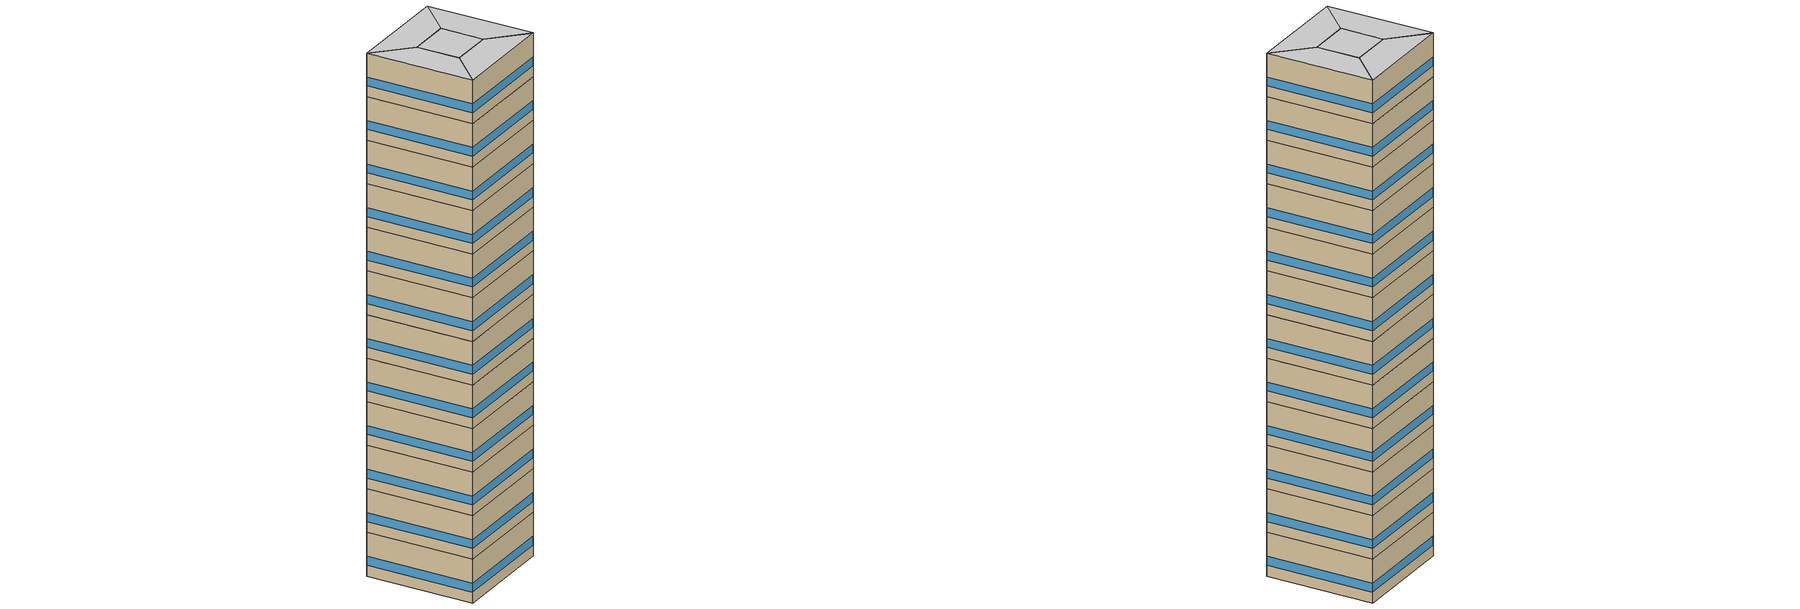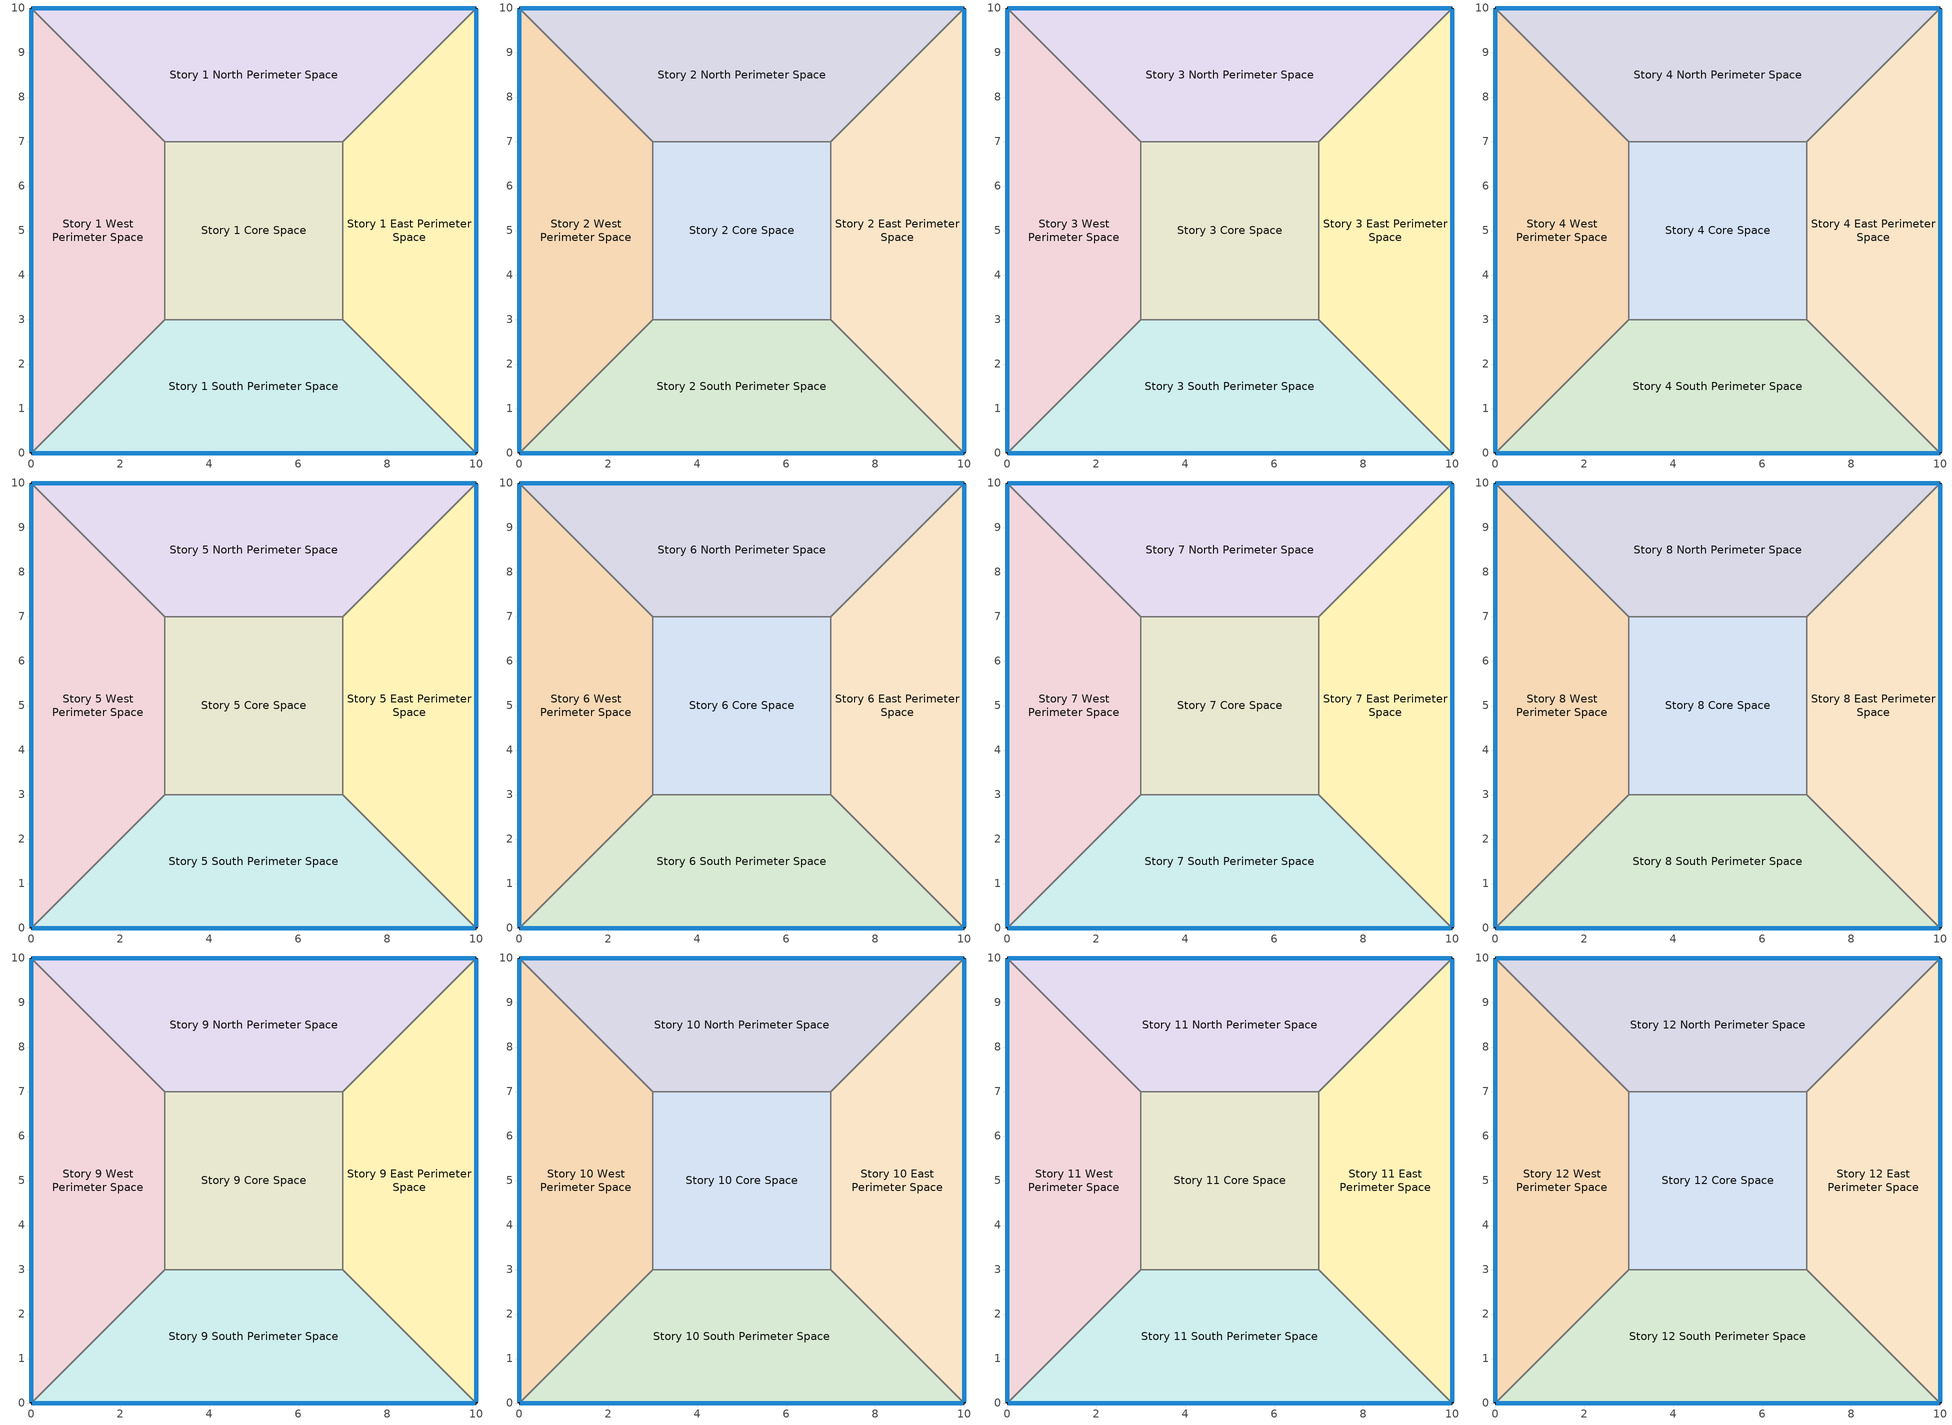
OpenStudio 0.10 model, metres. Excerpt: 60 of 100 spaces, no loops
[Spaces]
Story 1 West Perimeter Space
 floor ground: 0,0 0,10 3,7 3,3 z0
 wall outside: 0,10 0,0 z0:4
 wall to Story 1 North Perimeter Space: 3,7 0,10 z0:4
 wall to Story 1 Core Space: 3,3 3,7 z0:4
 wall to Story 1 South Perimeter Space: 0,0 3,3 z0:4
 window: 0,9.97 0,0.03 z1:1.8
Story 1 North Perimeter Space
 floor ground: 0,10 10,10 7,7 3,7 z0
 wall outside: 10,10 0,10 z0:4
 wall to Story 1 East Perimeter Space: 7,7 10,10 z0:4
 wall to Story 1 Core Space: 3,7 7,7 z0:4
 window: 9.97,10 0.03,10 z1:1.8
Story 1 East Perimeter Space
 floor ground: 10,10 10,0 7,3 7,7 z0
 wall outside: 10,0 10,10 z0:4
 wall to Story 1 South Perimeter Space: 7,3 10,0 z0:4
 wall to Story 1 Core Space: 7,7 7,3 z0:4
 window: 10,0.03 10,9.97 z1:1.8
Story 1 South Perimeter Space
 floor ground: 10,0 0,0 3,3 7,3 z0
 wall outside: 0,0 10,0 z0:4
 wall to Story 1 Core Space: 7,3 3,3 z0:4
 window: 0.03,0 9.97,0 z1:1.8
Story 1 Core Space
 floor ground: 3,3 3,7 7,7 7,3 z0
Story 2 West Perimeter Space
 floor to Story 1 West Perimeter Space: 0,0 0,10 3,7 3,3 z4
 wall outside: 0,10 0,0 z4:8
 wall to Story 2 North Perimeter Space: 3,7 0,10 z4:8
 wall to Story 2 Core Space: 3,3 3,7 z4:8
 wall to Story 2 South Perimeter Space: 0,0 3,3 z4:8
 window: 0,9.97 0,0.03 z5:5.8
Story 2 North Perimeter Space
 floor to Story 1 North Perimeter Space: 0,10 10,10 7,7 3,7 z4
 wall outside: 10,10 0,10 z4:8
 wall to Story 2 East Perimeter Space: 7,7 10,10 z4:8
 wall to Story 2 Core Space: 3,7 7,7 z4:8
 window: 9.97,10 0.03,10 z5:5.8
Story 2 East Perimeter Space
 floor to Story 1 East Perimeter Space: 10,10 10,0 7,3 7,7 z4
 wall outside: 10,0 10,10 z4:8
 wall to Story 2 South Perimeter Space: 7,3 10,0 z4:8
 wall to Story 2 Core Space: 7,7 7,3 z4:8
 window: 10,0.03 10,9.97 z5:5.8
Story 2 South Perimeter Space
 floor to Story 1 South Perimeter Space: 10,0 0,0 3,3 7,3 z4
 wall outside: 0,0 10,0 z4:8
 wall to Story 2 Core Space: 7,3 3,3 z4:8
 window: 0.03,0 9.97,0 z5:5.8
Story 2 Core Space
 floor to Story 1 Core Space: 3,3 3,7 7,7 7,3 z4
Story 3 West Perimeter Space
 floor to Story 2 West Perimeter Space: 0,0 0,10 3,7 3,3 z8
 wall outside: 0,10 0,0 z8:12
 wall to Story 3 North Perimeter Space: 3,7 0,10 z8:12
 wall to Story 3 Core Space: 3,3 3,7 z8:12
 wall to Story 3 South Perimeter Space: 0,0 3,3 z8:12
 window: 0,9.97 0,0.03 z9:9.8
Story 3 North Perimeter Space
 floor to Story 2 North Perimeter Space: 0,10 10,10 7,7 3,7 z8
 wall outside: 10,10 0,10 z8:12
 wall to Story 3 East Perimeter Space: 7,7 10,10 z8:12
 wall to Story 3 Core Space: 3,7 7,7 z8:12
 window: 9.97,10 0.03,10 z9:9.8
Story 3 East Perimeter Space
 floor to Story 2 East Perimeter Space: 10,10 10,0 7,3 7,7 z8
 wall outside: 10,0 10,10 z8:12
 wall to Story 3 South Perimeter Space: 7,3 10,0 z8:12
 wall to Story 3 Core Space: 7,7 7,3 z8:12
 window: 10,0.03 10,9.97 z9:9.8
Story 3 South Perimeter Space
 floor to Story 2 South Perimeter Space: 10,0 0,0 3,3 7,3 z8
 wall outside: 0,0 10,0 z8:12
 wall to Story 3 Core Space: 7,3 3,3 z8:12
 window: 0.03,0 9.97,0 z9:9.8
Story 3 Core Space
 floor to Story 2 Core Space: 3,3 3,7 7,7 7,3 z8
Story 4 West Perimeter Space
 floor to Story 3 West Perimeter Space: 0,0 0,10 3,7 3,3 z12
 wall outside: 0,10 0,0 z12:16
 wall to Story 4 North Perimeter Space: 3,7 0,10 z12:16
 wall to Story 4 Core Space: 3,3 3,7 z12:16
 wall to Story 4 South Perimeter Space: 0,0 3,3 z12:16
 window: 0,9.97 0,0.03 z13:13.8
Story 4 North Perimeter Space
 floor to Story 3 North Perimeter Space: 0,10 10,10 7,7 3,7 z12
 wall outside: 10,10 0,10 z12:16
 wall to Story 4 East Perimeter Space: 7,7 10,10 z12:16
 wall to Story 4 Core Space: 3,7 7,7 z12:16
 window: 9.97,10 0.03,10 z13:13.8
Story 4 East Perimeter Space
 floor to Story 3 East Perimeter Space: 10,10 10,0 7,3 7,7 z12
 wall outside: 10,0 10,10 z12:16
 wall to Story 4 South Perimeter Space: 7,3 10,0 z12:16
 wall to Story 4 Core Space: 7,7 7,3 z12:16
 window: 10,0.03 10,9.97 z13:13.8
Story 4 South Perimeter Space
 floor to Story 3 South Perimeter Space: 10,0 0,0 3,3 7,3 z12
 wall outside: 0,0 10,0 z12:16
 wall to Story 4 Core Space: 7,3 3,3 z12:16
 window: 0.03,0 9.97,0 z13:13.8
Story 4 Core Space
 floor to Story 3 Core Space: 3,3 3,7 7,7 7,3 z12
Story 5 West Perimeter Space
 floor to Story 4 West Perimeter Space: 0,0 0,10 3,7 3,3 z16
 wall outside: 0,10 0,0 z16:20
 wall to Story 5 North Perimeter Space: 3,7 0,10 z16:20
 wall to Story 5 Core Space: 3,3 3,7 z16:20
 wall to Story 5 South Perimeter Space: 0,0 3,3 z16:20
 window: 0,9.97 0,0.03 z17:17.8
Story 5 North Perimeter Space
 floor to Story 4 North Perimeter Space: 0,10 10,10 7,7 3,7 z16
 wall outside: 10,10 0,10 z16:20
 wall to Story 5 East Perimeter Space: 7,7 10,10 z16:20
 wall to Story 5 Core Space: 3,7 7,7 z16:20
 window: 9.97,10 0.03,10 z17:17.8
Story 5 East Perimeter Space
 floor to Story 4 East Perimeter Space: 10,10 10,0 7,3 7,7 z16
 wall outside: 10,0 10,10 z16:20
 wall to Story 5 South Perimeter Space: 7,3 10,0 z16:20
 wall to Story 5 Core Space: 7,7 7,3 z16:20
 window: 10,0.03 10,9.97 z17:17.8
Story 5 South Perimeter Space
 floor to Story 4 South Perimeter Space: 10,0 0,0 3,3 7,3 z16
 wall outside: 0,0 10,0 z16:20
 wall to Story 5 Core Space: 7,3 3,3 z16:20
 window: 0.03,0 9.97,0 z17:17.8
Story 5 Core Space
 floor to Story 4 Core Space: 3,3 3,7 7,7 7,3 z16
Story 6 West Perimeter Space
 floor to Story 5 West Perimeter Space: 0,0 0,10 3,7 3,3 z20
 wall outside: 0,10 0,0 z20:24
 wall to Story 6 North Perimeter Space: 3,7 0,10 z20:24
 wall to Story 6 Core Space: 3,3 3,7 z20:24
 wall to Story 6 South Perimeter Space: 0,0 3,3 z20:24
 window: 0,9.97 0,0.03 z21:21.8
Story 6 North Perimeter Space
 floor to Story 5 North Perimeter Space: 0,10 10,10 7,7 3,7 z20
 wall outside: 10,10 0,10 z20:24
 wall to Story 6 East Perimeter Space: 7,7 10,10 z20:24
 wall to Story 6 Core Space: 3,7 7,7 z20:24
 window: 9.97,10 0.03,10 z21:21.8
Story 6 East Perimeter Space
 floor to Story 5 East Perimeter Space: 10,10 10,0 7,3 7,7 z20
 wall outside: 10,0 10,10 z20:24
 wall to Story 6 South Perimeter Space: 7,3 10,0 z20:24
 wall to Story 6 Core Space: 7,7 7,3 z20:24
 window: 10,0.03 10,9.97 z21:21.8
Story 6 South Perimeter Space
 floor to Story 5 South Perimeter Space: 10,0 0,0 3,3 7,3 z20
 wall outside: 0,0 10,0 z20:24
 wall to Story 6 Core Space: 7,3 3,3 z20:24
 window: 0.03,0 9.97,0 z21:21.8
Story 6 Core Space
 floor to Story 5 Core Space: 3,3 3,7 7,7 7,3 z20
Story 7 West Perimeter Space
 floor to Story 6 West Perimeter Space: 0,0 0,10 3,7 3,3 z24
 wall outside: 0,10 0,0 z24:28
 wall to Story 7 North Perimeter Space: 3,7 0,10 z24:28
 wall to Story 7 Core Space: 3,3 3,7 z24:28
 wall to Story 7 South Perimeter Space: 0,0 3,3 z24:28
 window: 0,9.97 0,0.03 z25:25.8
Story 7 North Perimeter Space
 floor to Story 6 North Perimeter Space: 0,10 10,10 7,7 3,7 z24
 wall outside: 10,10 0,10 z24:28
 wall to Story 7 East Perimeter Space: 7,7 10,10 z24:28
 wall to Story 7 Core Space: 3,7 7,7 z24:28
 window: 9.97,10 0.03,10 z25:25.8
Story 7 East Perimeter Space
 floor to Story 6 East Perimeter Space: 10,10 10,0 7,3 7,7 z24
 wall outside: 10,0 10,10 z24:28
 wall to Story 7 South Perimeter Space: 7,3 10,0 z24:28
 wall to Story 7 Core Space: 7,7 7,3 z24:28
 window: 10,0.03 10,9.97 z25:25.8
Story 7 South Perimeter Space
 floor to Story 6 South Perimeter Space: 10,0 0,0 3,3 7,3 z24
 wall outside: 0,0 10,0 z24:28
 wall to Story 7 Core Space: 7,3 3,3 z24:28
 window: 0.03,0 9.97,0 z25:25.8
Story 7 Core Space
 floor to Story 6 Core Space: 3,3 3,7 7,7 7,3 z24
Story 8 West Perimeter Space
 floor to Story 7 West Perimeter Space: 0,0 0,10 3,7 3,3 z28
 wall outside: 0,10 0,0 z28:32
 wall to Story 8 North Perimeter Space: 3,7 0,10 z28:32
 wall to Story 8 Core Space: 3,3 3,7 z28:32
 wall to Story 8 South Perimeter Space: 0,0 3,3 z28:32
 window: 0,9.97 0,0.03 z29:29.8
Story 8 North Perimeter Space
 floor to Story 7 North Perimeter Space: 0,10 10,10 7,7 3,7 z28
 wall outside: 10,10 0,10 z28:32
 wall to Story 8 East Perimeter Space: 7,7 10,10 z28:32
 wall to Story 8 Core Space: 3,7 7,7 z28:32
 window: 9.97,10 0.03,10 z29:29.8
Story 8 East Perimeter Space
 floor to Story 7 East Perimeter Space: 10,10 10,0 7,3 7,7 z28
 wall outside: 10,0 10,10 z28:32
 wall to Story 8 South Perimeter Space: 7,3 10,0 z28:32
 wall to Story 8 Core Space: 7,7 7,3 z28:32
 window: 10,0.03 10,9.97 z29:29.8
Story 8 South Perimeter Space
 floor to Story 7 South Perimeter Space: 10,0 0,0 3,3 7,3 z28
 wall outside: 0,0 10,0 z28:32
 wall to Story 8 Core Space: 7,3 3,3 z28:32
 window: 0.03,0 9.97,0 z29:29.8
Story 8 Core Space
 floor to Story 7 Core Space: 3,3 3,7 7,7 7,3 z28
Story 9 West Perimeter Space
 floor to Story 8 West Perimeter Space: 0,0 0,10 3,7 3,3 z32
 wall outside: 0,10 0,0 z32:36
 wall to Story 9 North Perimeter Space: 3,7 0,10 z32:36
 wall to Story 9 Core Space: 3,3 3,7 z32:36
 wall to Story 9 South Perimeter Space: 0,0 3,3 z32:36
 window: 0,9.97 0,0.03 z33:33.8
Story 9 North Perimeter Space
 floor to Story 8 North Perimeter Space: 0,10 10,10 7,7 3,7 z32
 wall outside: 10,10 0,10 z32:36
 wall to Story 9 East Perimeter Space: 7,7 10,10 z32:36
 wall to Story 9 Core Space: 3,7 7,7 z32:36
 window: 9.97,10 0.03,10 z33:33.8
Story 9 East Perimeter Space
 floor to Story 8 East Perimeter Space: 10,10 10,0 7,3 7,7 z32
 wall outside: 10,0 10,10 z32:36
 wall to Story 9 South Perimeter Space: 7,3 10,0 z32:36
 wall to Story 9 Core Space: 7,7 7,3 z32:36
 window: 10,0.03 10,9.97 z33:33.8
Story 9 South Perimeter Space
 floor to Story 8 South Perimeter Space: 10,0 0,0 3,3 7,3 z32
 wall outside: 0,0 10,0 z32:36
 wall to Story 9 Core Space: 7,3 3,3 z32:36
 window: 0.03,0 9.97,0 z33:33.8
Story 9 Core Space
 floor to Story 8 Core Space: 3,3 3,7 7,7 7,3 z32
Story 10 West Perimeter Space
 floor to Story 9 West Perimeter Space: 0,0 0,10 3,7 3,3 z36
 wall outside: 0,10 0,0 z36:40
 wall to Story 10 North Perimeter Space: 3,7 0,10 z36:40
 wall to Story 10 Core Space: 3,3 3,7 z36:40
 wall to Story 10 South Perimeter Space: 0,0 3,3 z36:40
 window: 0,9.97 0,0.03 z37:37.8
Story 10 North Perimeter Space
 floor to Story 9 North Perimeter Space: 0,10 10,10 7,7 3,7 z36
 wall outside: 10,10 0,10 z36:40
 wall to Story 10 East Perimeter Space: 7,7 10,10 z36:40
 wall to Story 10 Core Space: 3,7 7,7 z36:40
 window: 9.97,10 0.03,10 z37:37.8
Story 10 East Perimeter Space
 floor to Story 9 East Perimeter Space: 10,10 10,0 7,3 7,7 z36
 wall outside: 10,0 10,10 z36:40
 wall to Story 10 South Perimeter Space: 7,3 10,0 z36:40
 wall to Story 10 Core Space: 7,7 7,3 z36:40
 window: 10,0.03 10,9.97 z37:37.8
Story 10 South Perimeter Space
 floor to Story 9 South Perimeter Space: 10,0 0,0 3,3 7,3 z36
 wall outside: 0,0 10,0 z36:40
 wall to Story 10 Core Space: 7,3 3,3 z36:40
 window: 0.03,0 9.97,0 z37:37.8
Story 10 Core Space
 floor to Story 9 Core Space: 3,3 3,7 7,7 7,3 z36
Story 11 West Perimeter Space
 floor to Story 10 West Perimeter Space: 0,0 0,10 3,7 3,3 z40
 wall outside: 0,10 0,0 z40:44
 wall to Story 11 North Perimeter Space: 3,7 0,10 z40:44
 wall to Story 11 Core Space: 3,3 3,7 z40:44
 wall to Story 11 South Perimeter Space: 0,0 3,3 z40:44
 window: 0,9.97 0,0.03 z41:41.8
Story 11 North Perimeter Space
 floor to Story 10 North Perimeter Space: 0,10 10,10 7,7 3,7 z40
 wall outside: 10,10 0,10 z40:44
 wall to Story 11 East Perimeter Space: 7,7 10,10 z40:44
 wall to Story 11 Core Space: 3,7 7,7 z40:44
 window: 9.97,10 0.03,10 z41:41.8
Story 11 East Perimeter Space
 floor to Story 10 East Perimeter Space: 10,10 10,0 7,3 7,7 z40
 wall outside: 10,0 10,10 z40:44
 wall to Story 11 South Perimeter Space: 7,3 10,0 z40:44
 wall to Story 11 Core Space: 7,7 7,3 z40:44
 window: 10,0.03 10,9.97 z41:41.8
Story 11 South Perimeter Space
 floor to Story 10 South Perimeter Space: 10,0 0,0 3,3 7,3 z40
 wall outside: 0,0 10,0 z40:44
 wall to Story 11 Core Space: 7,3 3,3 z40:44
 window: 0.03,0 9.97,0 z41:41.8
Story 11 Core Space
 floor to Story 10 Core Space: 3,3 3,7 7,7 7,3 z40
Story 12 West Perimeter Space
 floor to Story 11 West Perimeter Space: 0,0 0,10 3,7 3,3 z44
 wall outside: 0,10 0,0 z44:48
 wall to Story 12 North Perimeter Space: 3,7 0,10 z44:48
 wall to Story 12 Core Space: 3,3 3,7 z44:48
 wall to Story 12 South Perimeter Space: 0,0 3,3 z44:48
 window: 0,9.97 0,0.03 z45:45.8
 ceiling to Story 13 West Perimeter Space: 3,3 3,7 0,10 0,0 z48
Story 12 North Perimeter Space
 floor to Story 11 North Perimeter Space: 0,10 10,10 7,7 3,7 z44
 wall outside: 10,10 0,10 z44:48
 wall to Story 12 East Perimeter Space: 7,7 10,10 z44:48
 wall to Story 12 Core Space: 3,7 7,7 z44:48
 window: 9.97,10 0.03,10 z45:45.8
 ceiling to Story 13 North Perimeter Space: 3,7 7,7 10,10 0,10 z48
Story 12 East Perimeter Space
 floor to Story 11 East Perimeter Space: 10,10 10,0 7,3 7,7 z44
 wall outside: 10,0 10,10 z44:48
 wall to Story 12 South Perimeter Space: 7,3 10,0 z44:48
 wall to Story 12 Core Space: 7,7 7,3 z44:48
 window: 10,0.03 10,9.97 z45:45.8
 ceiling to Story 13 East Perimeter Space: 7,7 7,3 10,0 10,10 z48
Story 12 South Perimeter Space
 floor to Story 11 South Perimeter Space: 10,0 0,0 3,3 7,3 z44
 wall outside: 0,0 10,0 z44:48
 wall to Story 12 Core Space: 7,3 3,3 z44:48
 window: 0.03,0 9.97,0 z45:45.8
 ceiling to Story 13 South Perimeter Space: 7,3 3,3 0,0 10,0 z48
Story 12 Core Space
 floor to Story 11 Core Space: 3,3 3,7 7,7 7,3 z44
 ceiling to Story 13 Core Space: 7,3 7,7 3,7 3,3 z48
[Building]
OS:Building 1: Space Type=ASHRAE_90.1-2004 ClimateZone 1-8 MediumOffice WholeBuilding; Default Construction Set=ASHRAE_189.1-2009_ClimateZone 4-5 (mdoff)_ConstSet
[SizingPeriod:DesignDay] Barometric Pressure {Pa}=101301; Sky Clearness=0; Rain Indicator=0; Snow Indicator=0; Day of Month=21; Daylight Saving Time Indicator=0; Dry-Bulb Temperature Range Modifier Type=DefaultMultipliers
Name | Maximum Dry-Bulb Temperature {C} | Daily Dry-Bulb Temperature Range {deltaC} | Humidity Indicating Conditions at Maximum Dry-Bulb {BasedOnField A3} | Wind Speed {m/s} | Wind Direction {deg} | Month | Day Type | Humidity Indicating Type | Solar Model Indicator | ASHRAE Taub | ASHRAE Taud
Philadelphia International Ap Ann Clg .4% Condns DB=>MWB | 34 | 9.4 | 24.1 | 5 | 240 | 7 | SummerDesignDay | Wetbulb | ASHRAETau | 0.55 | 1.776
Philadelphia International Ap Ann Clg 1% Condns Enth=>MDB | 30 | 9.4 | 75800 | 5 | 240 | 7 | SummerDesignDay | Enthalpy | ASHRAETau | 0.55 | 1.776
Philadelphia International Ap Ann Clg 1% Condns DP=>MDB | 27.4 | 9.4 | 23.5 | 5 | 240 | 7 | SummerDesignDay | Dewpoint | ASHRAETau | 0.55 | 1.776
Philadelphia International Ap Ann Clg .4% Condns Enth=>MDB | 31.7 | 9.4 | 79100 | 5 | 240 | 7 | SummerDesignDay | Enthalpy | ASHRAETau | 0.55 | 1.776
Philadelphia International Ap Ann Clg .4% Condns DP=>MDB | 28.1 | 9.4 | 24.1 | 5 | 240 | 7 | SummerDesignDay | Dewpoint | ASHRAETau | 0.55 | 1.776
Philadelphia International Ap Ann Htg Wind 99.6% Condns WS=>MCDB | 2.8 | 0 | 2.8 | 12.7 | 290 | 1 | WinterDesignDay | Wetbulb | ASHRAEClearSky
Philadelphia International Ap Ann Htg 99.6% Condns DB | -10.8 | 0 | -10.8 | 5.2 | 290 | 1 | WinterDesignDay | Wetbulb | ASHRAEClearSky
Philadelphia International Ap Ann Clg 1% Condns DB=>MWB | 32.6 | 9.4 | 23.6 | 5 | 240 | 7 | SummerDesignDay | Wetbulb | ASHRAETau | 0.55 | 1.776
Philadelphia International Ap Ann Clg 2% Condns DP=>MDB | 26.8 | 9.4 | 22.9 | 5 | 240 | 7 | SummerDesignDay | Dewpoint | ASHRAETau | 0.55 | 1.776
Philadelphia International Ap Ann Clg 2% Condns Enth=>MDB | 28.8 | 9.4 | 73000 | 5 | 240 | 7 | SummerDesignDay | Enthalpy | ASHRAETau | 0.55 | 1.776
Philadelphia International Ap Ann Clg 1% Condns WB=>MDB | 30.2 | 9.4 | 25 | 5 | 240 | 7 | SummerDesignDay | Wetbulb | ASHRAETau | 0.55 | 1.776
Philadelphia International Ap Ann Hum_n 99.6% Condns DP=>MCDB | -8.7 | 0 | -20.2 | 5.2 | 290 | 1 | WinterDesignDay | Dewpoint | ASHRAEClearSky
Philadelphia International Ap Ann Clg 2% Condns WB=>MDB | 28.8 | 9.4 | 24.3 | 5 | 240 | 7 | SummerDesignDay | Wetbulb | ASHRAETau | 0.55 | 1.776
Philadelphia International Ap Ann Hum_n 99% Condns DP=>MCDB | -6.7 | 0 | -18 | 5.2 | 290 | 1 | WinterDesignDay | Dewpoint | ASHRAEClearSky
Philadelphia International Ap Ann Htg Wind 99% Condns WS=>MCDB | 1.1 | 0 | 1.1 | 11.6 | 290 | 1 | WinterDesignDay | Wetbulb | ASHRAEClearSky
Philadelphia International Ap Ann Clg .4% Condns WB=>MDB | 31.4 | 9.4 | 25.7 | 5 | 240 | 7 | SummerDesignDay | Wetbulb | ASHRAETau | 0.55 | 1.776
Philadelphia International Ap Ann Clg 2% Condns DB=>MWB | 31.1 | 9.4 | 22.8 | 5 | 240 | 7 | SummerDesignDay | Wetbulb | ASHRAETau | 0.55 | 1.776
Philadelphia International Ap Ann Htg 99% Condns DB | -8.4 | 0 | -8.4 | 5.2 | 290 | 1 | WinterDesignDay | Wetbulb | ASHRAEClearSky
[Site]
Philadelphia International Ap_PA_USA Design_Conditions: Latitude {deg}=39.87; Longitude {deg}=-75.23; Time Zone {hr}=-5; Elevation {m}=2
[Material]
Name | Roughness | Thickness | Conductivity | Density | Specific Heat | Thermal Absorptance | Solar Absorptance | Visible Absorptance
000_F08 Metal surface | Smooth | 0.0008 | 45.28 | 7824 | 500
000_F16 Acoustic tile | MediumSmooth | 0.0191 | 0.06 | 368 | 590
000_G01a 19mm gypsum board | MediumSmooth | 0.019 | 0.16 | 800 | 1090
000_G05 25mm wood | MediumSmooth | 0.0254 | 0.15 | 608 | 1630
000_I01 25mm insulation board | MediumRough | 0.0254 | 0.03 | 43 | 1210
000_M11 100mm lightweight concrete | MediumRough | 0.1016 | 0.53 | 1280 | 840
1/2IN Gypsum | Smooth | 0.0127 | 0.16 | 784.9 | 830 | 0.9 | 0.92 | 0.92
MAT-CC05 4 HW CONCRETE | Rough | 0.1016 | 1.311 | 2240 | 836.8 | 0.9 | 0.7 | 0.7
Metal Decking | MediumSmooth | 0.0015 | 45.006 | 7680 | 418.4 | 0.9 | 0.7 | 0.3
Roof Insulation [21] | MediumRough | 0.2105 | 0.049 | 265 | 836.8 | 0.9 | 0.7 | 0.7
Roof Membrane | VeryRough | 0.0095 | 0.16 | 1121.29 | 1460 | 0.9 | 0.7 | 0.7
Wall Insulation [39] | MediumRough | 0.1184 | 0.045 | 265 | 836.8 | 0.9 | 0.7 | 0.7
[Material:AirGap]
Name | Thermal Resistance
000_F04 Wall air space resistance | 0.15
000_F05 Ceiling air space resistance | 0.18
[Material:NoMass] Thermal Absorptance=0.9; Solar Absorptance=0.7
Name | Roughness | Thermal Resistance | Visible Absorptance
CP02 CARPET PAD | VeryRough | 0.2165 | 0.8
MAT-SHEATH | Rough | 0.3626 | 0.7
[WindowMaterial:Gas]
000_Air 13mm: Gas Type=Air; Thickness=0.0127
[WindowMaterial:Glazing] Optical Data Type=SpectralAverage; Thickness=0.003; Infrared Transmittance at Normal Incidence=0
Name | Solar Transmittance at Normal Incidence | Front Side Solar Reflectance at Normal Incidence | Back Side Solar Reflectance at Normal Incidence | Visible Transmittance at Normal Incidence | Front Side Visible Reflectance at Normal Incidence | Back Side Visible Reflectance at Normal Incidence | Front Side Infrared Hemispherical Emissivity | Back Side Infrared Hemispherical Emissivity | Conductivity | Dirt Correction Factor for Solar and Visible Transmittance | Solar Diffusing
000_Clear 3mm | 0.837 | 0.075 | 0.075 | 0.898 | 0.081 | 0.081 | 0.84 | 0.84 | 0.9
Theoretical Glass [207] | 0.3311 | 0.6189 | 0.6189 | 0.44 | 0.51 | 0.51 | 0.9 | 0.9 | 0.0133 | 1 | No
[Construction]
000_ExtSlabCarpet_4in_ClimateZone 1-8: MAT-CC05 4 HW CONCRETE, CP02 CARPET PAD
000_Exterior Door: 000_F08 Metal surface, 000_I01 25mm insulation board
000_Exterior Window: 000_Clear 3mm, 000_Air 13mm, 000_Clear 3mm
000_Interior Ceiling: 000_M11 100mm lightweight concrete, 000_F05 Ceiling air space resistance, 000_F16 Acoustic tile
000_Interior Door; 000_Interior Partition: 000_G05 25mm wood
000_Interior Floor: 000_F16 Acoustic tile, 000_F05 Ceiling air space resistance, 000_M11 100mm lightweight concrete
000_Interior Wall: 000_G01a 19mm gypsum board, 000_F04 Wall air space resistance, 000_G01a 19mm gypsum board
000_Interior Window: 000_Clear 3mm
ASHRAE_189.1-2009_ExtRoof_IEAD_ClimateZone 2-5: Roof Membrane, Roof Insulation [21], Metal Decking
ASHRAE_189.1-2009_ExtWall_SteelFrame_ClimateZone 4-8: MAT-SHEATH, Wall Insulation [39], 1/2IN Gypsum
ASHRAE_189.1-2009_ExtWindow_ClimateZone 4-5: Theoretical Glass [207]
[DefaultConstructionSet]
ASHRAE_189.1-2009_ClimateZone 4-5 (mdoff)_ConstSet: Default Exterior Surface Constructions=ASHRAE_189.1-2009_ClimateZone 4-5 (mdoff)_Exterior_DefSurfCons; Default Interior Surface Constructions=000_Interior_DefSurfCons; Default Ground Contact Surface Constructions=000_Ground_DefSurfCons; Default Exterior SubSurface Constructions=ASHRAE_189.1-2009_ClimateZone 4-5 (mdoff)_Exterior_DefSubCons; Default Interior SubSurface Constructions=000_Interior_DefSubCons; Interior Partition Construction=000_Interior Partition
[DefaultSubSurfaceConstructions] Glass Door Construction=000_Exterior Window; Skylight Construction=000_Exterior Window; Tubular Daylight Dome Construction=000_Interior Window; Tubular Daylight Diffuser Construction=000_Interior Window
Name | Fixed Window Construction | Operable Window Construction | Door Construction
000_Interior_DefSubCons | 000_Interior Window | 000_Interior Window | 000_Interior Door
ASHRAE_189.1-2009_ClimateZone 4-5 (mdoff)_Exterior_DefSubCons | ASHRAE_189.1-2009_ExtWindow_ClimateZone 4-5 | ASHRAE_189.1-2009_ExtWindow_ClimateZone 4-5 | 000_Exterior Door
[DefaultSurfaceConstructions]
Name | Floor Construction | Wall Construction | Roof Ceiling Construction
000_Ground_DefSurfCons | 000_ExtSlabCarpet_4in_ClimateZone 1-8 | 000_ExtSlabCarpet_4in_ClimateZone 1-8 | 000_ExtSlabCarpet_4in_ClimateZone 1-8
000_Interior_DefSurfCons | 000_Interior Floor | 000_Interior Wall | 000_Interior Ceiling
ASHRAE_189.1-2009_ClimateZone 4-5 (mdoff)_Exterior_DefSurfCons | 000_ExtSlabCarpet_4in_ClimateZone 1-8 | ASHRAE_189.1-2009_ExtWall_SteelFrame_ClimateZone 4-8 | ASHRAE_189.1-2009_ExtRoof_IEAD_ClimateZone 2-5
[BuildingStory] Nominal Floor to Floor Height {m}=4
Name | Nominal Z Coordinate {m}
Story 1 | 0
Story 2 | 4
Story 3 | 8
Story 4 | 12
Story 5 | 16
Story 6 | 20
Story 7 | 24
Story 8 | 28
Story 9 | 32
Story 10 | 36
Story 11 | 40
Story 12 | 44
[Space]
Name | Building Story | Thermal Zone
Story 1 West Perimeter Space | Story 1 | Thermal Zone 56
Story 1 North Perimeter Space | Story 1 | Thermal Zone 57
Story 1 East Perimeter Space | Story 1 | Thermal Zone 2
Story 1 South Perimeter Space | Story 1 | Thermal Zone 79
Story 1 Core Space | Story 1 | Thermal Zone 93
Story 2 West Perimeter Space | Story 2 | Thermal Zone 31
Story 2 North Perimeter Space | Story 2 | Thermal Zone 91
Story 2 East Perimeter Space | Story 2 | Thermal Zone 27
Story 2 South Perimeter Space | Story 2 | Thermal Zone 16
Story 2 Core Space | Story 2 | Thermal Zone 77
Story 3 West Perimeter Space | Story 3 | Thermal Zone 50
Story 3 North Perimeter Space | Story 3 | Thermal Zone 43
Story 3 East Perimeter Space | Story 3 | Thermal Zone 29
Story 3 South Perimeter Space | Story 3 | Thermal Zone 3
Story 3 Core Space | Story 3 | Thermal Zone 14
Story 4 West Perimeter Space | Story 4 | Thermal Zone 88
Story 4 North Perimeter Space | Story 4 | Thermal Zone 95
Story 4 East Perimeter Space | Story 4 | Thermal Zone 64
Story 4 South Perimeter Space | Story 4 | Thermal Zone 80
Story 4 Core Space | Story 4 | Thermal Zone 39
Story 5 West Perimeter Space | Story 5 | Thermal Zone 10
Story 5 North Perimeter Space | Story 5 | Thermal Zone 55
Story 5 East Perimeter Space | Story 5 | Thermal Zone 40
Story 5 South Perimeter Space | Story 5 | Thermal Zone 17
Story 5 Core Space | Story 5 | Thermal Zone 38
Story 6 West Perimeter Space | Story 6 | Thermal Zone 19
Story 6 North Perimeter Space | Story 6 | Thermal Zone 24
Story 6 East Perimeter Space | Story 6 | Thermal Zone 44
Story 6 South Perimeter Space | Story 6 | Thermal Zone 54
Story 6 Core Space | Story 6 | Thermal Zone 45
Story 7 West Perimeter Space | Story 7 | Thermal Zone 61
Story 7 North Perimeter Space | Story 7 | Thermal Zone 11
Story 7 East Perimeter Space | Story 7 | Thermal Zone 85
Story 7 South Perimeter Space | Story 7 | Thermal Zone 65
Story 7 Core Space | Story 7 | Thermal Zone 20
Story 8 West Perimeter Space | Story 8 | Thermal Zone 68
Story 8 North Perimeter Space | Story 8 | Thermal Zone 81
Story 8 East Perimeter Space | Story 8 | Thermal Zone 70
Story 8 South Perimeter Space | Story 8 | Thermal Zone 63
Story 8 Core Space | Story 8 | Thermal Zone 42
Story 9 West Perimeter Space | Story 9 | Thermal Zone 9
Story 9 North Perimeter Space | Story 9 | Thermal Zone 82
Story 9 East Perimeter Space | Story 9 | Thermal Zone 35
Story 9 South Perimeter Space | Story 9 | Thermal Zone 49
Story 9 Core Space | Story 9 | Thermal Zone 94
Story 10 West Perimeter Space | Story 10 | Thermal Zone 92
Story 10 North Perimeter Space | Story 10 | Thermal Zone 48
Story 10 East Perimeter Space | Story 10 | Thermal Zone 69
Story 10 South Perimeter Space | Story 10 | Thermal Zone 23
Story 10 Core Space | Story 10 | Thermal Zone 7
Story 11 West Perimeter Space | Story 11 | Thermal Zone 8
Story 11 North Perimeter Space | Story 11 | Thermal Zone 4
Story 11 East Perimeter Space | Story 11 | Thermal Zone 13
Story 11 South Perimeter Space | Story 11 | Thermal Zone 51
Story 11 Core Space | Story 11 | Thermal Zone 30
Story 12 West Perimeter Space | Story 12 | Thermal Zone 18
Story 12 North Perimeter Space | Story 12 | Thermal Zone 76
Story 12 East Perimeter Space | Story 12 | Thermal Zone 37
Story 12 South Perimeter Space | Story 12 | Thermal Zone 96
Story 12 Core Space | Story 12 | Thermal Zone 53
[ThermalZone] Thermostat=Thermostat Setpoint Dual Setpoint 1; Use Ideal Air Loads=No
Thermal Zone 2; Thermal Zone 3; Thermal Zone 4; Thermal Zone 7; Thermal Zone 8; Thermal Zone 9; Thermal Zone 10; Thermal Zone 11; Thermal Zone 13; Thermal Zone 14; Thermal Zone 16; Thermal Zone 17; Thermal Zone 18; Thermal Zone 19; Thermal Zone 20; Thermal Zone 23; Thermal Zone 24; Thermal Zone 27; Thermal Zone 29; Thermal Zone 30; Thermal Zone 31; Thermal Zone 35; Thermal Zone 37; Thermal Zone 38; Thermal Zone 39; Thermal Zone 40; Thermal Zone 42; Thermal Zone 43; Thermal Zone 44; Thermal Zone 45; Thermal Zone 48; Thermal Zone 49; Thermal Zone 50; Thermal Zone 51; Thermal Zone 53; Thermal Zone 54; Thermal Zone 55; Thermal Zone 56; Thermal Zone 57; Thermal Zone 61; Thermal Zone 63; Thermal Zone 64; Thermal Zone 65; Thermal Zone 68; Thermal Zone 69; Thermal Zone 70; Thermal Zone 76; Thermal Zone 77; Thermal Zone 79; Thermal Zone 80; Thermal Zone 81; Thermal Zone 82; Thermal Zone 85; Thermal Zone 88; Thermal Zone 91; Thermal Zone 92; Thermal Zone 93; Thermal Zone 94; Thermal Zone 95; Thermal Zone 96
[Controller:WaterCoil]
Controller Water Coil 1: Action=Normal
[ThermostatSetpoint:DualSetpoint]
Thermostat Setpoint Dual Setpoint 1: Heating Setpoint Temperature Schedule=Heating Sch; Cooling Setpoint Temperature Schedule=Cooling Sch
[ElectricEquipment]
ASHRAE_90.1-2004 ClimateZone 1-8 MediumOffice WholeBuilding Electric Equipment: Electric Equipment Definition=ASHRAE_90.1-2004 ClimateZone 1-8 MediumOffice WholeBuilding Electric Equipment Definition; Space or SpaceType=ASHRAE_90.1-2004 ClimateZone 1-8 MediumOffice WholeBuilding
[DesignSpecification:OutdoorAir]
ASHRAE_90.1-2004 ClimateZone 1-8 MediumOffice WholeBuilding Ventilation: Outdoor Air Method=Sum; Outdoor Air Flow per Person {m3/s-person}=0.00943895
[People]
ASHRAE_90.1-2004 ClimateZone 1-8 MediumOffice WholeBuilding People: People Definition=ASHRAE_90.1-2004 ClimateZone 1-8 MediumOffice WholeBuilding People Definition; Space or SpaceType=ASHRAE_90.1-2004 ClimateZone 1-8 MediumOffice WholeBuilding
[SpaceType]
ASHRAE_90.1-2004 ClimateZone 1-8 MediumOffice WholeBuilding: Default Schedule Set=ASHRAE_90.1-2004 ClimateZone 1-8 MediumOffice WholeBuilding Schedule Set; Design Specification Outdoor Air Object=ASHRAE_90.1-2004 ClimateZone 1-8 MediumOffice WholeBuilding Ventilation
[People:Definition]
ASHRAE_90.1-2004 ClimateZone 1-8 MediumOffice WholeBuilding People Definition: Number of People Calculation Method=People/Area; People per Space Floor Area {person/m2}=0.0538196; Fraction Radiant=0.3
[ElectricEquipment:Definition]
ASHRAE_90.1-2004 ClimateZone 1-8 MediumOffice WholeBuilding Electric Equipment Definition: Design Level Calculation Method=Watts/Area; Watts per Space Floor Area {W/m2}=10.7639
[Lights:Definition]
ASHRAE_90.1-2004 ClimateZone 1-8 MediumOffice WholeBuilding Lights Definition: Design Level Calculation Method=Watts/Area; Watts per Space Floor Area {W/m2}=10.7639
[Lights]
ASHRAE_90.1-2004 ClimateZone 1-8 MediumOffice WholeBuilding Lights: Lights Definition=ASHRAE_90.1-2004 ClimateZone 1-8 MediumOffice WholeBuilding Lights Definition; Space or SpaceType=ASHRAE_90.1-2004 ClimateZone 1-8 MediumOffice WholeBuilding
[DefaultScheduleSet]
ASHRAE_90.1-2004 ClimateZone 1-8 MediumOffice WholeBuilding Schedule Set: Number of People Schedule=Medium Office_Bldg_Occ; People Activity Level Schedule=Medium Office_Activity; Lighting Schedule=Medium Office_Bldg_Light; Electric Equipment Schedule=Medium Office_Bldg_Equip; Infiltration Schedule=Medium Office_Infil_Quarter_On
[SpaceInfiltration:DesignFlowRate]
ASHRAE_90.1-2004 ClimateZone 1-8 MediumOffice WholeBuilding Infiltration: Space or SpaceType=ASHRAE_90.1-2004 ClimateZone 1-8 MediumOffice WholeBuilding; Design Flow Rate Calculation Method=Flow/ExteriorArea; Flow per Exterior Surface Area {m3/s-m2}=0.00030226
[Schedule:Ruleset]
Name | Default Day Schedule | Summer Design Day Schedule | Winter Design Day Schedule
Cooling Sch | Cooling Sch Default
Heating Sch | Heating Sch Default
Medium Office_Activity | Medium Office_Activity Default Schedule | Medium Office_Activity Summer Design Day | Medium Office_Activity Winter Design Day
Medium Office_Bldg_Occ | Medium Office_Bldg_Occ Default Schedule | Medium Office_Bldg_Occ Summer Design Day | Medium Office_Bldg_Occ Winter Design Day
Medium Office_Infil_Quarter_On | Medium Office_Infil_Quarter_On Default Schedule | Medium Office_Infil_Quarter_On Summer Design Day | Medium Office_Infil_Quarter_On Winter Design Day
Medium Office_Bldg_Equip | Medium Office_Bldg_Equip Default Schedule | Medium Office_Bldg_Equip Summer Design Day | Medium Office_Bldg_Equip Winter Design Day
Medium Office_Bldg_Light | Medium Office_Bldg_Light Default Schedule | Medium Office_Bldg_Light Summer Design Day | Medium Office_Bldg_Light Winter Design Day
[Schedule:Day]
Cooling Sch Default: 24, 0, 28
Heating Sch Default: 24, 0, 24
Medium Office_Infil_Quarter_On Rule 2 Day Schedule; Medium Office_Infil_Quarter_On Winter Design Day: 6, 0, 1, 18, 0, 0.25, 24, 0, 1
Medium Office_Bldg_Occ Rule 1 Day Schedule; Medium Office_Bldg_Light Winter Design Day; Medium Office_Bldg_Equip Winter Design Day; Medium Office_Bldg_Occ Winter Design Day: 24, 0, 0
Medium Office_Bldg_Occ Summer Design Day: 6, 0, 0, 22, 0, 1, 24, 0, 0.05
Medium Office_Bldg_Light Rule 1 Day Schedule: 24, 0, 0.05
Medium Office_Bldg_Equip Summer Design Day; Medium Office_Infil_Quarter_On Rule 1 Day Schedule; Medium Office_Bldg_Light Summer Design Day: 24, 0, 1
Medium Office_Bldg_Equip Rule 1 Day Schedule: 24, 0, 0.3
Medium Office_Infil_Quarter_On Default Schedule; Medium Office_Infil_Quarter_On Summer Design Day: 6, 0, 1, 22, 0, 0.25, 24, 0, 1
Medium Office_Bldg_Equip Rule 2 Day Schedule: 6, 0, 0.3, 8, 0, 0.4, 14, 0, 0.5, 17, 0, 0.35, 24, 0, 0.3
Medium Office_Bldg_Light Default Schedule: 5, 0, 0.05, 7, 0, 0.1, 8, 0, 0.3, 17, 0, 0.9, 18, 0, 0.7, 20, 0, 0.5, 22, 0, 0.3, 23, 0, 0.1, 24, 0, 0.05
Medium Office_Bldg_Equip Default Schedule: 8, 0, 0.4, 12, 0, 0.9, 13, 0, 0.8, 17, 0, 0.9, 18, 0, 0.8, 20, 0, 0.6, 22, 0, 0.5, 24, 0, 0.4
Medium Office_Bldg_Occ Default Schedule: 6, 0, 0, 7, 0, 0.1, 8, 0, 0.2, 12, 0, 0.95, 13, 0, 0.5, 17, 0, 0.95, 18, 0, 0.7, 20, 0, 0.4, 22, 0, 0.1, 24, 0, 0.05
Medium Office_Bldg_Occ Rule 2 Day Schedule: 6, 0, 0, 8, 0, 0.1, 14, 0, 0.5, 17, 0, 0.1, 24, 0, 0
Medium Office_Activity Default Schedule; Medium Office_Activity Summer Design Day; Medium Office_Activity Winter Design Day: 24, 0, 120
Medium Office_Bldg_Light Rule 2 Day Schedule: 6, 0, 0.05, 8, 0, 0.1, 14, 0, 0.5, 17, 0, 0.15, 24, 0, 0.05
[Schedule:Rule] Apply Monday=No; Apply Tuesday=No; Apply Wednesday=No; Apply Thursday=No; Apply Friday=No; Date Specification Type=DateRange; Start Month=1; Start Day=1; End Month=12; End Day=31
Name | Schedule Ruleset | Rule Order | Day Schedule | Apply Sunday | Apply Saturday
Medium Office_Bldg_Occ Rule 2 | Medium Office_Bldg_Occ | 1 | Medium Office_Bldg_Occ Rule 2 Day Schedule | No | Yes
Medium Office_Bldg_Equip Rule 1 | Medium Office_Bldg_Equip | 0 | Medium Office_Bldg_Equip Rule 1 Day Schedule | Yes | No
Medium Office_Bldg_Light Rule 2 | Medium Office_Bldg_Light | 1 | Medium Office_Bldg_Light Rule 2 Day Schedule | No | Yes
Medium Office_Infil_Quarter_On Rule 2 | Medium Office_Infil_Quarter_On | 1 | Medium Office_Infil_Quarter_On Rule 2 Day Schedule | No | Yes
Medium Office_Infil_Quarter_On Rule 1 | Medium Office_Infil_Quarter_On | 0 | Medium Office_Infil_Quarter_On Rule 1 Day Schedule | Yes | No
Medium Office_Bldg_Occ Rule 1 | Medium Office_Bldg_Occ | 0 | Medium Office_Bldg_Occ Rule 1 Day Schedule | Yes | No
Medium Office_Bldg_Light Rule 1 | Medium Office_Bldg_Light | 0 | Medium Office_Bldg_Light Rule 1 Day Schedule | Yes | No
Medium Office_Bldg_Equip Rule 2 | Medium Office_Bldg_Equip | 1 | Medium Office_Bldg_Equip Rule 2 Day Schedule | No | Yes
